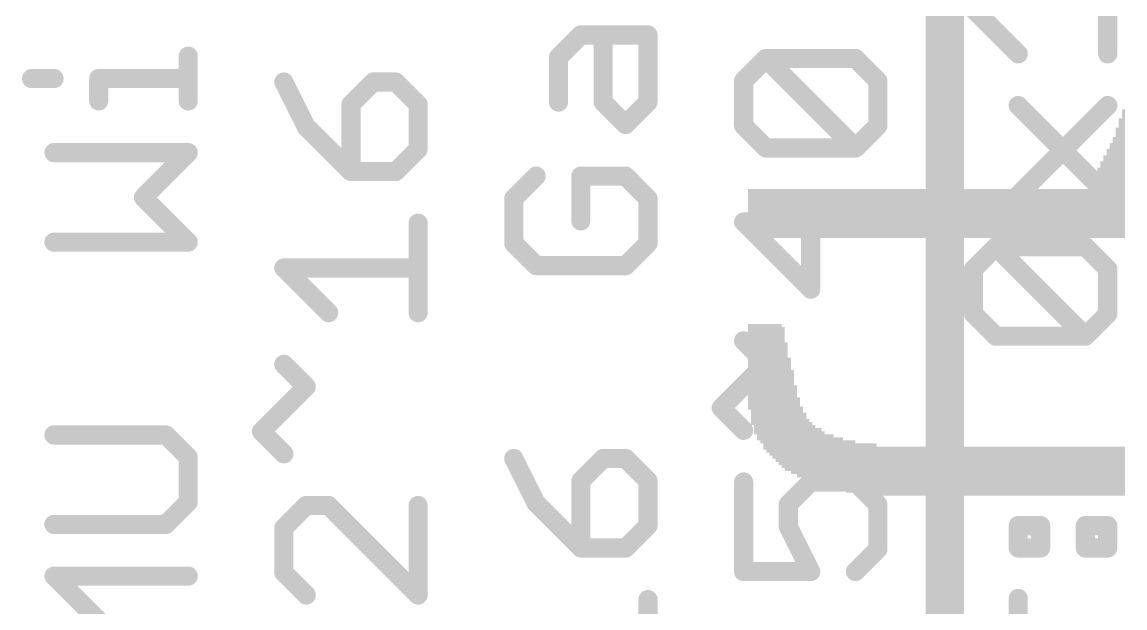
# Model space of a CAD drawing. Extents: x -6.4 to 50.9, y -4.9 to 29.2.
# Drawn here: x 0.23 to 7.54, y 11.76 to 15.65 of the extents above; entities that cross this region are included whole.
import ezdxf

# ---------------------------------------------------------------- set-up
doc = ezdxf.new("R2010")
doc.units = 0
for name, color, linetype in [('1', 12, 'CONTINUOUS'), ('21', 40, 'CONTINUOUS'), ('22', 6, 'CONTINUOUS')]:
    doc.layers.add(name, color=color, linetype=linetype)

# ---------------------------------------------------------------- blocks, each defined once
blk = doc.blocks.new('RECT')
blk.add_solid([(-0.5, -0.5), (0.5, -0.5), (-0.5, 0.5), (0.5, 0.5)])

msp = doc.modelspace()

# ---------------------------------------------------------------- linework, layer by layer
at = {"layer": '1', "const_width": 0.254}
msp.add_lwpolyline([(6.35, 3.81), (6.35, 18.923)], dxfattribs=at)
at = {"layer": '21', "const_width": 0.127}
for points in [[(7.4295, 15.4342), (7.4295, 16.0274)], [(6.8363, 15.4342), (6.5397, 15.7308)], [(3.7883, 15.4113), (3.9366, 15.5596)], [(3.9366, 15.5596), (4.3815, 15.5596)], [(4.0849, 15.1147), (4.0849, 15.5596)], [(4.3815, 15.5596), (4.3815, 15.1147)], [(1.3335, 15.1224), (1.3335, 15.419)], [(3.7883, 15.1147), (3.7883, 15.4113)], [(5.0157, 15.2554), (5.164, 15.4037)], [(5.164, 15.4037), (5.7572, 15.4037)], [(5.7572, 14.8105), (5.164, 15.4037)], [(5.7572, 15.4037), (5.9055, 15.2554)], [(0.2954, 15.2707), (0.4437, 15.2707)], [(0.7403, 15.1224), (0.7403, 15.2707)], [(0.7403, 15.2707), (1.3335, 15.2707)], [(1.9677, 15.2478), (2.116, 14.9512)], [(2.5609, 15.2478), (2.4126, 15.0995)], [(2.7092, 15.2478), (2.5609, 15.2478)], [(2.8575, 15.0995), (2.7092, 15.2478)], [(5.0157, 14.9588), (5.0157, 15.2554)], [(5.9055, 15.2554), (5.9055, 14.9588)], [(2.4126, 15.0995), (2.4126, 14.6546)], [(2.8575, 14.8029), (2.8575, 15.0995)], [(4.2332, 14.9664), (4.0849, 15.1147)], [(4.3815, 15.1147), (4.2332, 14.9664)], [(6.8363, 14.4987), (7.4295, 15.0919)], [(7.4295, 14.4987), (6.8363, 15.0919)], [(2.116, 14.9512), (2.4126, 14.6546)], [(5.164, 14.8105), (5.0157, 14.9588)], [(5.9055, 14.9588), (5.7572, 14.8105)], [(1.3335, 14.78), (0.4437, 14.78)], [(1.0369, 14.4834), (1.3335, 14.78)], [(2.7092, 14.6546), (2.8575, 14.8029)], [(5.7572, 14.8105), (5.164, 14.8105)], [(2.4126, 14.6546), (2.7092, 14.6546)], [(3.64, 14.6241), (3.4917, 14.4758)], [(4.2332, 14.6241), (3.9366, 14.6241)], [(3.9366, 14.6241), (3.9366, 14.3275)], [(4.3815, 14.4758), (4.2332, 14.6241)], [(1.3335, 14.1868), (1.0369, 14.4834)], [(3.4917, 14.4758), (3.4917, 14.1792)], [(4.3815, 14.1792), (4.3815, 14.4758)], [(5.4606, 13.875), (5.4606, 14.4682)], [(2.8575, 13.7191), (2.8575, 14.3123)], [(5.9055, 14.3199), (5.0157, 14.3199)], [(5.0157, 14.3199), (5.4606, 13.875)], [(0.4437, 14.1868), (1.3335, 14.1868)], [(3.4917, 14.1792), (3.64, 14.0309)], [(4.2332, 14.0309), (4.3815, 14.1792)], [(6.5397, 14.008), (6.688, 14.1563)], [(6.688, 14.1563), (7.2812, 14.1563)], [(7.2812, 13.5632), (6.688, 14.1563)], [(7.2812, 14.1563), (7.4295, 14.008)], [(2.2643, 13.7191), (1.9677, 14.0157)], [(1.9677, 14.0157), (2.8575, 14.0157)], [(3.64, 14.0309), (4.2332, 14.0309)], [(6.5397, 13.7115), (6.5397, 14.008)], [(7.4295, 14.008), (7.4295, 13.7115)], [(6.688, 13.5632), (6.5397, 13.7115)], [(7.4295, 13.7115), (7.2812, 13.5632)], [(7.2812, 13.5632), (6.688, 13.5632)], [(5.164, 13.3844), (5.0157, 13.5327)], [(2.116, 13.2284), (1.9677, 13.3767)], [(4.8674, 13.0878), (5.164, 13.3844)], [(1.8194, 12.9319), (2.116, 13.2284)], [(5.0157, 12.9395), (4.8674, 13.0878)], [(1.1852, 12.909), (0.4437, 12.909)], [(1.3335, 12.7607), (1.1852, 12.909)], [(1.9677, 12.7836), (1.8194, 12.9319)], [(1.3335, 12.4641), (1.3335, 12.7607)], [(3.4917, 12.7531), (3.64, 12.4565)], [(4.0849, 12.7531), (3.9366, 12.6048)], [(4.2332, 12.7531), (4.0849, 12.7531)], [(4.3815, 12.6048), (4.2332, 12.7531)], [(3.9366, 12.6048), (3.9366, 12.1599)], [(4.3815, 12.3082), (4.3815, 12.6048)], [(5.0157, 12.5971), (5.0157, 12.004)], [(5.3123, 12.4488), (5.4606, 12.5971)], [(5.4606, 12.5971), (5.7572, 12.5971)], [(5.7572, 12.5971), (5.9055, 12.4488)], [(1.1852, 12.3158), (1.3335, 12.4641)], [(2.116, 12.4412), (1.9677, 12.2929)], [(2.2643, 12.4412), (2.116, 12.4412)], [(2.8575, 11.8481), (2.2643, 12.4412)], [(2.8575, 12.4412), (2.8575, 11.8481)], [(3.64, 12.4565), (3.9366, 12.1599)], [(5.3123, 12.3006), (5.3123, 12.4488)], [(5.9055, 12.4488), (5.9055, 12.1523)], [(0.4437, 12.3158), (1.1852, 12.3158)], [(4.2332, 12.1599), (4.3815, 12.3082)], [(5.4606, 12.004), (5.3123, 12.3006)], [(6.8363, 12.1599), (6.8363, 12.3082)], [(6.8363, 12.3082), (6.9846, 12.3082)], [(6.9846, 12.3082), (6.9846, 12.1599)], [(7.2812, 12.1599), (7.2812, 12.3082)], [(7.2812, 12.3082), (7.4295, 12.3082)], [(7.4295, 12.3082), (7.4295, 12.1599)], [(1.9677, 12.2929), (1.9677, 11.9963)], [(3.9366, 12.1599), (4.2332, 12.1599)], [(5.9055, 12.1523), (5.7572, 12.004)], [(6.9846, 12.1599), (6.8363, 12.1599)], [(7.4295, 12.1599), (7.2812, 12.1599)], [(5.0157, 12.004), (5.4606, 12.004)], [(0.7403, 11.6769), (0.4437, 11.9735)], [(0.4437, 11.9735), (1.3335, 11.9735)], [(1.9677, 11.9963), (2.116, 11.8481)], [(4.3815, 11.2244), (4.3815, 11.8175)], [(6.8363, 11.6769), (6.8363, 11.8252)]]:
    msp.add_lwpolyline(points, dxfattribs=at)
at = {"layer": '21', "const_width": 0.0635}
for points in [[(3.9366, 15.5914, 1), (3.9366, 15.5279)], [(3.9591, 15.5372, 1), (3.9142, 15.5821)], [(4.1167, 15.5596, 1), (4.0532, 15.5596)], [(4.4132, 15.5596, 1), (4.3498, 15.5596)], [(4.3815, 15.5279, 1), (4.3815, 15.5914)], [(1.3653, 15.419, 1), (1.3018, 15.419)], [(3.8201, 15.4113, 1), (3.7566, 15.4113)], [(3.7659, 15.4338, 1), (3.8108, 15.3889)], [(5.164, 15.4354, 1), (5.164, 15.3719)], [(5.1865, 15.4261, 1), (5.1416, 15.3812)], [(5.1865, 15.3812, 1), (5.1416, 15.4261)], [(5.7797, 15.4261, 1), (5.7348, 15.3812)], [(5.7572, 15.3719, 1), (5.7572, 15.4354)], [(6.8139, 15.4118, 1), (6.8588, 15.4567)], [(7.3978, 15.4342, 1), (7.4612, 15.4342)], [(0.2954, 15.3024, 1), (0.2954, 15.2389)], [(0.4437, 15.2389, 1), (0.4437, 15.3024)], [(0.7403, 15.3024, 1), (0.7403, 15.2389)], [(0.7721, 15.2707, 1), (0.7086, 15.2707)], [(1.3335, 15.2389, 1), (1.3335, 15.3024)], [(1.9961, 15.262, 1), (1.9393, 15.2336)], [(2.5609, 15.2795, 1), (2.5609, 15.216)], [(2.5834, 15.2253, 1), (2.5385, 15.2702)], [(2.7317, 15.2702, 1), (2.6868, 15.2253)], [(2.7092, 15.216, 1), (2.7092, 15.2795)], [(5.0475, 15.2554, 1), (4.984, 15.2554)], [(4.9933, 15.2779, 1), (5.0382, 15.233)], [(5.9372, 15.2554, 1), (5.8738, 15.2554)], [(5.883, 15.233, 1), (5.928, 15.2779)], [(0.7086, 15.1224, 1), (0.7721, 15.1224)], [(1.3018, 15.1224, 1), (1.3653, 15.1224)], [(2.4444, 15.0995, 1), (2.3809, 15.0995)], [(2.3902, 15.1219, 1), (2.4351, 15.077)], [(2.8893, 15.0995, 1), (2.8257, 15.0995)], [(2.835, 15.077, 1), (2.88, 15.1219)], [(3.7566, 15.1147, 1), (3.8201, 15.1147)], [(4.1074, 15.1372, 1), (4.0625, 15.0923)], [(4.0532, 15.1147, 1), (4.1167, 15.1147)], [(4.3498, 15.1147, 1), (4.4132, 15.1147)], [(4.404, 15.0923, 1), (4.359, 15.1372)], [(6.8588, 15.1143, 1), (6.8139, 15.0694)], [(7.452, 15.0694, 1), (7.407, 15.1143)], [(2.1385, 14.9736, 1), (2.0936, 14.9287)], [(2.0876, 14.937, 1), (2.1444, 14.9654)], [(4.2108, 14.9889, 1), (4.2557, 14.944)], [(4.2108, 14.944, 1), (4.2557, 14.9889)], [(5.0382, 14.9813, 1), (4.9933, 14.9364)], [(4.984, 14.9588, 1), (5.0475, 14.9588)], [(5.8738, 14.9588, 1), (5.9372, 14.9588)], [(5.928, 14.9364, 1), (5.883, 14.9813)], [(0.4437, 14.8118, 1), (0.4437, 14.7483)], [(1.356, 14.7576, 1), (1.311, 14.8025)], [(1.3335, 14.7483, 1), (1.3335, 14.8118)], [(2.88, 14.7804, 1), (2.835, 14.8253)], [(5.164, 14.8423, 1), (5.164, 14.7788)], [(5.1416, 14.7881, 1), (5.1865, 14.833)], [(5.7348, 14.833, 1), (5.7797, 14.7881)], [(5.7348, 14.7881, 1), (5.7797, 14.833)], [(5.7572, 14.7788, 1), (5.7572, 14.8423)], [(2.8257, 14.8029, 1), (2.8893, 14.8029)], [(2.4126, 14.6864, 1), (2.4126, 14.6229)], [(2.3902, 14.6322, 1), (2.4351, 14.6771)], [(2.6868, 14.6771, 1), (2.7317, 14.6322)], [(2.7092, 14.6229, 1), (2.7092, 14.6864)], [(2.3809, 14.6546, 1), (2.4444, 14.6546)], [(3.6625, 14.6016, 1), (3.6176, 14.6466)], [(3.9366, 14.6559, 1), (3.9366, 14.5923)], [(3.9684, 14.6241, 1), (3.9049, 14.6241)], [(4.2557, 14.6466, 1), (4.2108, 14.6016)], [(4.2332, 14.5923, 1), (4.2332, 14.6559)], [(6.8139, 14.5211, 1), (6.8588, 14.4762)], [(7.407, 14.4762, 1), (7.452, 14.5211)], [(1.0594, 14.5059, 1), (1.0145, 14.461)], [(1.0145, 14.5059, 1), (1.0594, 14.461)], [(3.5235, 14.4758, 1), (3.46, 14.4758)], [(3.4693, 14.4983, 1), (3.5142, 14.4534)], [(4.4132, 14.4758, 1), (4.3498, 14.4758)], [(4.359, 14.4534, 1), (4.404, 14.4983)], [(5.4924, 14.4682, 1), (5.4289, 14.4682)], [(2.8893, 14.3123, 1), (2.8257, 14.3123)], [(3.9049, 14.3275, 1), (3.9684, 14.3275)], [(5.0157, 14.3516, 1), (5.0157, 14.2881)], [(5.0382, 14.3423, 1), (4.9933, 14.2974)], [(5.9055, 14.2881, 1), (5.9055, 14.3516)], [(0.4437, 14.2186, 1), (0.4437, 14.1551)], [(1.311, 14.1644, 1), (1.356, 14.2093)], [(1.3335, 14.1551, 1), (1.3335, 14.2186)], [(3.46, 14.1792, 1), (3.5235, 14.1792)], [(3.5142, 14.2017, 1), (3.4693, 14.1568)], [(4.3498, 14.1792, 1), (4.4132, 14.1792)], [(4.404, 14.1568, 1), (4.359, 14.2017)], [(6.688, 14.1881, 1), (6.688, 14.1246)], [(6.7105, 14.1788, 1), (6.6656, 14.1339)], [(6.7105, 14.1339, 1), (6.6656, 14.1788)], [(7.3037, 14.1788, 1), (7.2588, 14.1339)], [(7.2812, 14.1246, 1), (7.2812, 14.1881)], [(1.9677, 14.0474, 1), (1.9677, 13.9839)], [(1.9902, 14.0381, 1), (1.9453, 13.9932)], [(2.8575, 13.9839, 1), (2.8575, 14.0474)], [(3.64, 14.0627, 1), (3.64, 13.9992)], [(3.6176, 14.0085, 1), (3.6625, 14.0534)], [(4.2108, 14.0534, 1), (4.2557, 14.0085)], [(4.2332, 13.9992, 1), (4.2332, 14.0627)], [(6.5715, 14.008, 1), (6.508, 14.008)], [(6.5173, 14.0305, 1), (6.5622, 13.9856)], [(7.4612, 14.008, 1), (7.3978, 14.008)], [(7.407, 13.9856, 1), (7.452, 14.0305)], [(5.4289, 13.875, 1), (5.4924, 13.875)], [(5.4382, 13.8526, 1), (5.4831, 13.8975)], [(2.2419, 13.6966, 1), (2.2868, 13.7415)], [(2.8257, 13.7191, 1), (2.8893, 13.7191)], [(6.5622, 13.7339, 1), (6.5173, 13.689)], [(7.452, 13.689, 1), (7.407, 13.7339)], [(6.508, 13.7115, 1), (6.5715, 13.7115)], [(7.3978, 13.7115, 1), (7.4612, 13.7115)], [(6.688, 13.5949, 1), (6.688, 13.5314)], [(6.6656, 13.5407, 1), (6.7105, 13.5856)], [(7.2588, 13.5856, 1), (7.3037, 13.5407)], [(7.2588, 13.5407, 1), (7.3037, 13.5856)], [(7.2812, 13.5314, 1), (7.2812, 13.5949)], [(5.0382, 13.5551, 1), (4.9933, 13.5102)], [(1.9902, 13.3992, 1), (1.9453, 13.3543)], [(5.1865, 13.3619, 1), (5.1416, 13.4068)], [(5.1416, 13.3619, 1), (5.1865, 13.4068)], [(2.0936, 13.206, 1), (2.1385, 13.2509)], [(2.1385, 13.206, 1), (2.0936, 13.2509)], [(4.8899, 13.1102, 1), (4.845, 13.0653)], [(4.845, 13.1102, 1), (4.8899, 13.0653)], [(0.4437, 12.9407, 1), (0.4437, 12.8772)], [(1.2077, 12.9314, 1), (1.1628, 12.8865)], [(1.1852, 12.8772, 1), (1.1852, 12.9407)], [(1.8419, 12.9543, 1), (1.797, 12.9094)], [(1.797, 12.9543, 1), (1.8419, 12.9094)], [(4.9933, 12.917, 1), (5.0382, 12.9619)], [(1.3653, 12.7607, 1), (1.3018, 12.7607)], [(1.311, 12.7382, 1), (1.356, 12.7831)], [(1.9453, 12.7611, 1), (1.9902, 12.806)], [(3.5201, 12.7673, 1), (3.4633, 12.7389)], [(4.0849, 12.7848, 1), (4.0849, 12.7213)], [(4.1074, 12.7306, 1), (4.0625, 12.7755)], [(4.2557, 12.7755, 1), (4.2108, 12.7306)], [(4.2332, 12.7213, 1), (4.2332, 12.7848)], [(3.9684, 12.6048, 1), (3.9049, 12.6048)], [(3.9142, 12.6272, 1), (3.9591, 12.5823)], [(4.4132, 12.6048, 1), (4.3498, 12.6048)], [(4.359, 12.5823, 1), (4.404, 12.6272)], [(5.0475, 12.5971, 1), (4.984, 12.5971)], [(5.4606, 12.6289, 1), (5.4606, 12.5654)], [(5.4831, 12.5747, 1), (5.4382, 12.6196)], [(5.7797, 12.6196, 1), (5.7348, 12.5747)], [(5.7572, 12.5654, 1), (5.7572, 12.6289)], [(1.356, 12.4416, 1), (1.311, 12.4866)], [(2.116, 12.473, 1), (2.116, 12.4095)], [(2.1385, 12.4188, 1), (2.0936, 12.4637)], [(2.2868, 12.4637, 1), (2.2419, 12.4188)], [(2.2643, 12.4095, 1), (2.2643, 12.473)], [(2.8893, 12.4412, 1), (2.8257, 12.4412)], [(3.6625, 12.4789, 1), (3.6176, 12.434)], [(5.3441, 12.4488, 1), (5.2806, 12.4488)], [(5.9372, 12.4488, 1), (5.8738, 12.4488)], [(1.3018, 12.4641, 1), (1.3653, 12.4641)], [(3.6116, 12.4423, 1), (3.6684, 12.4707)], [(5.2899, 12.4713, 1), (5.3348, 12.4264)], [(5.883, 12.4264, 1), (5.928, 12.4713)], [(0.4437, 12.3476, 1), (0.4437, 12.2841)], [(1.1628, 12.3383, 1), (1.2077, 12.2934)], [(1.1852, 12.2841, 1), (1.1852, 12.3476)], [(4.404, 12.2857, 1), (4.359, 12.3306)], [(5.3407, 12.3148, 1), (5.2839, 12.2864)], [(6.8681, 12.3082, 1), (6.8046, 12.3082)], [(6.8363, 12.3399, 1), (6.8363, 12.2764)], [(7.0164, 12.3082, 1), (6.9529, 12.3082)], [(6.9846, 12.2764, 1), (6.9846, 12.3399)], [(7.2812, 12.3399, 1), (7.2812, 12.2764)], [(7.313, 12.3082, 1), (7.2495, 12.3082)], [(7.4612, 12.3082, 1), (7.3978, 12.3082)], [(7.4295, 12.2764, 1), (7.4295, 12.3399)], [(1.9995, 12.2929, 1), (1.936, 12.2929)], [(1.9453, 12.3154, 1), (1.9902, 12.2705)], [(4.3498, 12.3082, 1), (4.4132, 12.3082)], [(5.2806, 12.3006, 1), (5.3441, 12.3006)], [(3.9366, 12.1916, 1), (3.9366, 12.1281)], [(3.9142, 12.1374, 1), (3.9591, 12.1823)], [(4.2108, 12.1823, 1), (4.2557, 12.1374)], [(4.2332, 12.1281, 1), (4.2332, 12.1916)], [(5.928, 12.1298, 1), (5.883, 12.1747)], [(6.8363, 12.1916, 1), (6.8363, 12.1281)], [(6.9846, 12.1281, 1), (6.9846, 12.1916)], [(7.2812, 12.1916, 1), (7.2812, 12.1281)], [(7.4295, 12.1281, 1), (7.4295, 12.1916)], [(3.9049, 12.1599, 1), (3.9684, 12.1599)], [(5.8738, 12.1523, 1), (5.9372, 12.1523)], [(6.8046, 12.1599, 1), (6.8681, 12.1599)], [(6.9529, 12.1599, 1), (7.0164, 12.1599)], [(7.2495, 12.1599, 1), (7.313, 12.1599)], [(7.3978, 12.1599, 1), (7.4612, 12.1599)], [(5.0157, 12.0357, 1), (5.0157, 11.9722)], [(5.4606, 11.9722, 1), (5.4606, 12.0357)], [(0.4437, 12.0052, 1), (0.4437, 11.9417)], [(0.4662, 11.9959, 1), (0.4213, 11.951)], [(1.3335, 11.9417, 1), (1.3335, 12.0052)], [(1.936, 11.9963, 1), (1.9995, 11.9963)], [(1.9902, 12.0188, 1), (1.9453, 11.9739)], [(4.984, 12.004, 1), (5.0475, 12.004)], [(5.4322, 11.9898, 1), (5.489, 12.0182)], [(5.7348, 12.0264, 1), (5.7797, 11.9815)], [(2.0936, 11.8256, 1), (2.1385, 11.8705)], [(2.8257, 11.8481, 1), (2.8893, 11.8481)], [(2.835, 11.8256, 1), (2.88, 11.8705)], [(4.4132, 11.8175, 1), (4.3498, 11.8175)], [(6.8681, 11.8252, 1), (6.8046, 11.8252)]]:
    msp.add_lwpolyline(points, format="xyb", dxfattribs=at)

# ---------------------------------------------------------------- block references
at = {"layer": '22', "yscale": 0.0203, "rotation": 90}
for p, xscale in [((7.5336, 14.6406), 0.8534), ((7.5133, 14.6101), 0.7925), ((7.493, 14.5796), 0.7315), ((7.4524, 14.5288), 0.6299), ((7.4727, 14.5491), 0.6706), ((7.432, 14.5085), 0.5893), ((7.3914, 14.4678), 0.508), ((7.4117, 14.4882), 0.5486), ((7.3711, 14.4475), 0.4674), ((7.3304, 14.3967), 0.3658), ((7.3508, 14.417), 0.4064), ((5.0546, 14.3764), 0.3251), ((5.0749, 14.3764), 0.3251), ((5.0952, 14.3764), 0.3251), ((5.1156, 14.3764), 0.3251), ((5.1359, 14.3764), 0.3251), ((5.1562, 14.3764), 0.3251), ((5.1765, 14.3764), 0.3251), ((5.1968, 14.3764), 0.3251), ((5.2172, 14.3764), 0.3251), ((5.2375, 14.3764), 0.3251), ((5.2578, 14.3764), 0.3251), ((5.2781, 14.3764), 0.3251), ((5.2984, 14.3764), 0.3251), ((5.3188, 14.3764), 0.3251), ((5.3391, 14.3764), 0.3251), ((5.3594, 14.3764), 0.3251), ((5.3797, 14.3764), 0.3251), ((5.4, 14.3764), 0.3251), ((5.4204, 14.3764), 0.3251), ((5.4407, 14.3764), 0.3251), ((5.461, 14.3764), 0.3251), ((5.4813, 14.3764), 0.3251), ((5.5016, 14.3764), 0.3251), ((5.522, 14.3764), 0.3251), ((5.5423, 14.3764), 0.3251), ((5.5626, 14.3764), 0.3251), ((5.5829, 14.3764), 0.3251), ((5.6032, 14.3764), 0.3251), ((5.6236, 14.3764), 0.3251), ((5.6439, 14.3764), 0.3251), ((5.6642, 14.3764), 0.3251), ((5.6845, 14.3764), 0.3251), ((5.7048, 14.3764), 0.3251), ((5.7252, 14.3764), 0.3251), ((5.7455, 14.3764), 0.3251), ((5.7658, 14.3764), 0.3251), ((5.7861, 14.3764), 0.3251), ((5.8064, 14.3764), 0.3251), ((5.8268, 14.3764), 0.3251), ((5.8471, 14.3764), 0.3251), ((5.8674, 14.3764), 0.3251), ((5.8877, 14.3764), 0.3251), ((5.908, 14.3764), 0.3251), ((5.9284, 14.3764), 0.3251), ((5.9487, 14.3764), 0.3251), ((5.969, 14.3764), 0.3251), ((5.9893, 14.3764), 0.3251), ((6.0096, 14.3764), 0.3251), ((6.03, 14.3764), 0.3251), ((6.0503, 14.3764), 0.3251), ((6.0706, 14.3764), 0.3251), ((6.0909, 14.3764), 0.3251), ((6.1112, 14.3764), 0.3251), ((6.1316, 14.3764), 0.3251), ((6.1519, 14.3764), 0.3251), ((6.1722, 14.3764), 0.3251), ((6.1925, 14.3764), 0.3251), ((6.2128, 14.3764), 0.3251), ((6.2332, 14.3764), 0.3251), ((6.2535, 14.3764), 0.3251), ((6.2738, 14.3764), 0.3251), ((6.2941, 14.3764), 0.3251), ((6.3144, 14.3764), 0.3251), ((6.3348, 14.3764), 0.3251), ((6.3551, 14.3764), 0.3251), ((6.3754, 14.3764), 0.3251), ((6.3957, 14.3764), 0.3251), ((6.416, 14.3764), 0.3251), ((6.4364, 14.3764), 0.3251), ((6.4567, 14.3764), 0.3251), ((6.477, 14.3764), 0.3251), ((6.4973, 14.3764), 0.3251), ((6.5176, 14.3764), 0.3251), ((6.538, 14.3764), 0.3251), ((6.5583, 14.3764), 0.3251), ((6.5786, 14.3764), 0.3251), ((6.5989, 14.3764), 0.3251), ((6.6192, 14.3764), 0.3251), ((6.6396, 14.3764), 0.3251), ((6.6599, 14.3764), 0.3251), ((6.6802, 14.3764), 0.3251), ((6.7005, 14.3764), 0.3251), ((6.7208, 14.3764), 0.3251), ((6.7412, 14.3764), 0.3251), ((6.7615, 14.3764), 0.3251), ((6.7818, 14.3764), 0.3251), ((6.8021, 14.3764), 0.3251), ((6.8224, 14.3764), 0.3251), ((6.8428, 14.3764), 0.3251), ((6.8631, 14.3764), 0.3251), ((6.8834, 14.3764), 0.3251), ((6.9037, 14.3764), 0.3251), ((6.924, 14.3764), 0.3251), ((6.9444, 14.3764), 0.3251), ((6.9647, 14.3764), 0.3251), ((6.985, 14.3764), 0.3251), ((7.0053, 14.3764), 0.3251), ((7.0256, 14.3764), 0.3251), ((7.046, 14.3764), 0.3251), ((7.0663, 14.3764), 0.3251), ((7.0866, 14.3764), 0.3251), ((7.1069, 14.3764), 0.3251), ((7.1272, 14.3764), 0.3251), ((7.1476, 14.3764), 0.3251), ((7.1679, 14.3764), 0.3251), ((7.1882, 14.3764), 0.3251), ((7.2085, 14.3764), 0.3251), ((7.2288, 14.3764), 0.3251), ((7.2492, 14.3764), 0.3251), ((7.2695, 14.3764), 0.3251), ((7.2898, 14.3764), 0.3251), ((7.3101, 14.3764), 0.3251), ((5.0546, 13.3604), 0.569), ((5.0749, 13.3096), 0.6706), ((5.0952, 13.2791), 0.7315), ((5.1156, 13.2588), 0.7722), ((5.1359, 13.2486), 0.7925), ((5.1562, 13.2283), 0.8331), ((5.1765, 13.2182), 0.8534), ((5.1968, 13.208), 0.8738), ((5.2172, 13.1978), 0.8941), ((5.2375, 13.1877), 0.9144), ((5.2578, 13.1775), 0.9347), ((5.2781, 13.1572), 0.9347), ((5.2984, 13.0962), 0.8534), ((5.3188, 13.0454), 0.7518), ((5.3391, 12.9946), 0.6909), ((5.3594, 12.9438), 0.5893), ((5.3797, 12.893), 0.5283), ((5.4, 12.8626), 0.4674), ((5.4204, 12.8321), 0.447), ((5.4407, 12.8118), 0.4064), ((5.461, 12.7914), 0.4064), ((5.4813, 12.7813), 0.3861), ((5.5016, 12.7711), 0.3658), ((5.522, 12.761), 0.3861), ((5.5423, 12.7508), 0.3658), ((5.5626, 12.7406), 0.3454), ((5.5829, 12.7406), 0.3454), ((5.6032, 12.7305), 0.3658), ((5.6236, 12.7203), 0.3454), ((5.6439, 12.7203), 0.3454), ((5.6642, 12.7203), 0.3454), ((5.6845, 12.7102), 0.3251), ((5.7048, 12.7), 0.3454), ((5.7252, 12.7), 0.3454), ((5.7455, 12.7), 0.3454), ((5.7658, 12.6898), 0.3251), ((5.7861, 12.6898), 0.3251), ((5.8064, 12.6898), 0.3251), ((5.8268, 12.6898), 0.3251), ((5.8471, 12.6898), 0.3251), ((5.8674, 12.6898), 0.3251), ((5.8877, 12.6898), 0.3251), ((5.908, 12.6695), 0.3251), ((5.9284, 12.6695), 0.3251), ((5.9487, 12.6695), 0.3251), ((5.969, 12.6695), 0.3251), ((5.9893, 12.6695), 0.3251), ((6.0096, 12.6695), 0.3251), ((6.03, 12.6695), 0.3251), ((6.0503, 12.6695), 0.3251), ((6.0706, 12.6695), 0.3251), ((6.0909, 12.6695), 0.3251), ((6.1112, 12.6695), 0.3251), ((6.1316, 12.6695), 0.3251), ((6.1519, 12.6695), 0.3251), ((6.1722, 12.6695), 0.3251), ((6.1925, 12.6695), 0.3251), ((6.2128, 12.6695), 0.3251), ((6.2332, 12.6695), 0.3251), ((6.2535, 12.6695), 0.3251), ((6.2738, 12.6695), 0.3251), ((6.2941, 12.6695), 0.3251), ((6.3144, 12.6695), 0.3251), ((6.3348, 12.6695), 0.3251), ((6.3551, 12.6695), 0.3251), ((6.3754, 12.6695), 0.3251), ((6.3957, 12.6695), 0.3251), ((6.416, 12.6695), 0.3251), ((6.4364, 12.6695), 0.3251), ((6.4567, 12.6695), 0.3251), ((6.477, 12.6695), 0.3251), ((6.4973, 12.6695), 0.3251), ((6.5176, 12.6695), 0.3251), ((6.538, 12.6695), 0.3251), ((6.5583, 12.6695), 0.3251), ((6.5786, 12.6695), 0.3251), ((6.5989, 12.6695), 0.3251), ((6.6192, 12.6695), 0.3251), ((6.6396, 12.6695), 0.3251), ((6.6599, 12.6695), 0.3251), ((6.6802, 12.6695), 0.3251), ((6.7005, 12.6695), 0.3251), ((6.7208, 12.6695), 0.3251), ((6.7412, 12.6695), 0.3251), ((6.7615, 12.6695), 0.3251), ((6.7818, 12.6695), 0.3251), ((6.8021, 12.6695), 0.3251), ((6.8224, 12.6695), 0.3251), ((6.8428, 12.6695), 0.3251), ((6.8631, 12.6695), 0.3251), ((6.8834, 12.6695), 0.3251), ((6.9037, 12.6695), 0.3251), ((6.924, 12.6695), 0.3251), ((6.9444, 12.6695), 0.3251), ((6.9647, 12.6695), 0.3251), ((6.985, 12.6695), 0.3251), ((7.0053, 12.6695), 0.3251), ((7.0256, 12.6695), 0.3251), ((7.046, 12.6695), 0.3251), ((7.0663, 12.6695), 0.3251), ((7.0866, 12.6695), 0.3251), ((7.1069, 12.6695), 0.3251), ((7.1272, 12.6695), 0.3251), ((7.1476, 12.6695), 0.3251), ((7.1679, 12.6695), 0.3251), ((7.1882, 12.6695), 0.3251), ((7.2085, 12.6695), 0.3251), ((7.2288, 12.6695), 0.3251), ((7.2492, 12.6695), 0.3251), ((7.2695, 12.6695), 0.3251), ((7.2898, 12.6695), 0.3251), ((7.3101, 12.6695), 0.3251), ((7.3304, 12.6695), 0.3251), ((7.3508, 12.6695), 0.3251), ((7.3711, 12.6695), 0.3251), ((7.3914, 12.6695), 0.3251), ((7.4117, 12.6695), 0.3251), ((7.432, 12.6695), 0.3251), ((7.4524, 12.6695), 0.3251), ((7.4727, 12.6695), 0.3251), ((7.493, 12.6695), 0.3251), ((7.5133, 12.6695), 0.3251), ((7.5336, 12.6695), 0.3251)]:
    msp.add_blockref('RECT', p, dxfattribs=dict(at, xscale=xscale))

doc.saveas('drawing.dxf')
